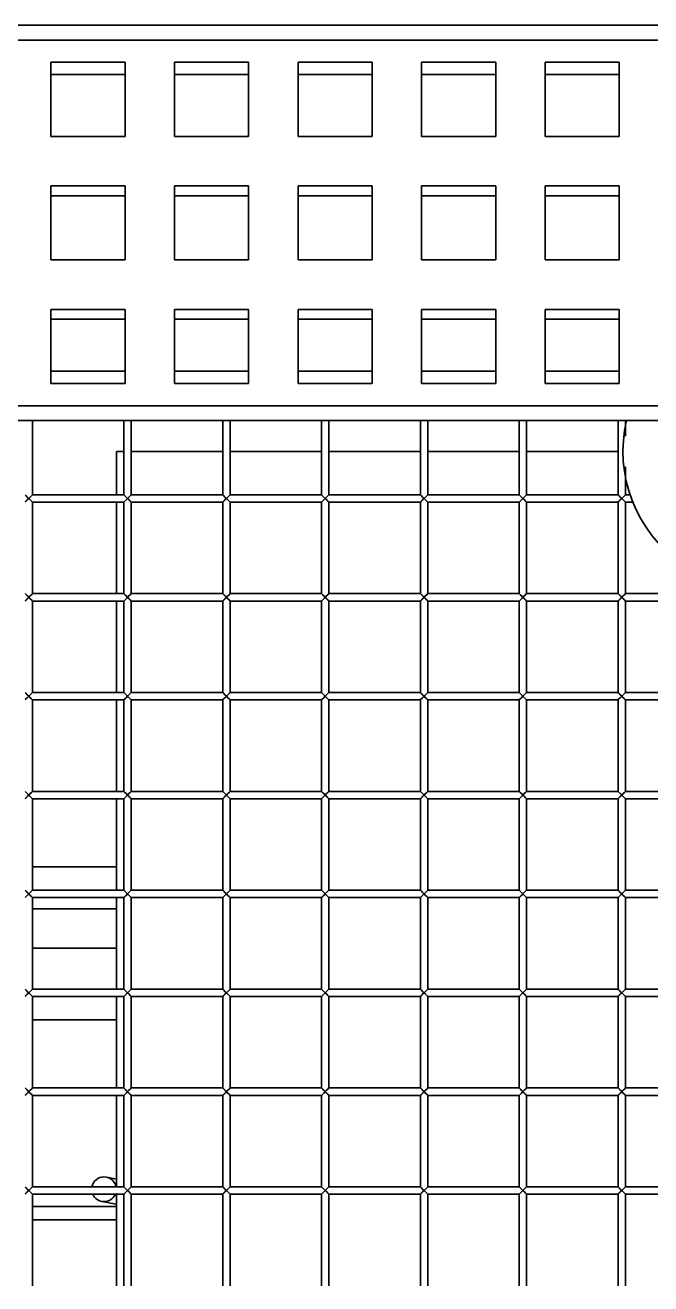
# Model space of a CAD drawing. Header units: millimetres. Extents: x 32496 to 166256, y 3504 to 23939.
# Drawn here: x 70956 to 71209, y 14213 to 14723 of the extents above; entities that cross this region are included whole.
import ezdxf

# ---------------------------------------------------------------- set-up
doc = ezdxf.new("R2010")
doc.units = ezdxf.units.MM
doc.layers.get('0').update_dxf_attribs({"lineweight": 35})

# ---------------------------------------------------------------- blocks, each defined once
blk = doc.blocks.new('8-1250')
at = {"linetype": 'Continuous'}
for p, q in [((-2211.13, -32248.79), (-1585.13, -32248.79)), ((-1585.13, -32254.79), (-2211.13, -32254.79)), ((-2079.63, -32263.79), (-2079.63, -32293.79)), ((-2049.63, -32263.79), (-2079.63, -32263.79)), ((-2049.63, -32293.79), (-2049.63, -32263.79)), ((-2029.63, -32263.79), (-2029.63, -32293.79)), ((-1999.63, -32263.79), (-2029.63, -32263.79)), ((-1999.63, -32293.79), (-1999.63, -32263.79)), ((-1979.63, -32263.79), (-1979.63, -32293.79)), ((-1949.63, -32263.79), (-1979.63, -32263.79)), ((-1949.63, -32293.79), (-1949.63, -32263.79)), ((-1929.63, -32263.79), (-1929.63, -32293.79)), ((-1899.63, -32263.79), (-1929.63, -32263.79)), ((-1899.63, -32293.79), (-1899.63, -32263.79)), ((-1879.63, -32263.79), (-1879.63, -32293.79)), ((-1849.63, -32263.79), (-1879.63, -32263.79)), ((-1849.63, -32293.79), (-1849.63, -32263.79)), ((-2079.63, -32268.79), (-2049.63, -32268.79)), ((-2029.63, -32268.79), (-1999.63, -32268.79)), ((-1979.63, -32268.79), (-1949.63, -32268.79)), ((-1929.63, -32268.79), (-1899.63, -32268.79)), ((-1879.63, -32268.79), (-1849.63, -32268.79)), ((-2079.63, -32293.79), (-2049.63, -32293.79)), ((-2029.63, -32293.79), (-1999.63, -32293.79)), ((-1979.63, -32293.79), (-1949.63, -32293.79)), ((-1929.63, -32293.79), (-1899.63, -32293.79)), ((-1879.63, -32293.79), (-1849.63, -32293.79)), ((-2079.63, -32313.79), (-2079.63, -32343.79)), ((-2049.63, -32313.79), (-2079.63, -32313.79)), ((-2049.63, -32343.79), (-2049.63, -32313.79)), ((-2029.63, -32313.79), (-2029.63, -32343.79)), ((-1999.63, -32313.79), (-2029.63, -32313.79)), ((-1999.63, -32343.79), (-1999.63, -32313.79)), ((-1979.63, -32313.79), (-1979.63, -32343.79)), ((-1949.63, -32313.79), (-1979.63, -32313.79)), ((-1949.63, -32343.79), (-1949.63, -32313.79)), ((-1929.63, -32313.79), (-1929.63, -32343.79)), ((-1899.63, -32313.79), (-1929.63, -32313.79)), ((-1899.63, -32343.79), (-1899.63, -32313.79)), ((-1879.63, -32313.79), (-1879.63, -32343.79)), ((-1849.63, -32313.79), (-1879.63, -32313.79)), ((-1849.63, -32343.79), (-1849.63, -32313.79)), ((-2079.63, -32317.79), (-2049.63, -32317.79)), ((-2029.63, -32317.79), (-1999.63, -32317.79)), ((-1979.63, -32317.79), (-1949.63, -32317.79)), ((-1929.63, -32317.79), (-1899.63, -32317.79)), ((-1879.63, -32317.79), (-1849.63, -32317.79)), ((-2079.63, -32343.79), (-2049.63, -32343.79)), ((-2029.63, -32343.79), (-1999.63, -32343.79)), ((-1979.63, -32343.79), (-1949.63, -32343.79)), ((-1929.63, -32343.79), (-1899.63, -32343.79)), ((-1879.63, -32343.79), (-1849.63, -32343.79)), ((-2079.63, -32363.79), (-2079.63, -32393.79)), ((-2049.63, -32363.79), (-2079.63, -32363.79)), ((-2079.63, -32367.79), (-2049.63, -32367.79)), ((-2049.63, -32393.79), (-2049.63, -32363.79)), ((-2029.63, -32363.79), (-2029.63, -32393.79)), ((-1999.63, -32363.79), (-2029.63, -32363.79)), ((-2029.63, -32367.79), (-1999.63, -32367.79)), ((-1999.63, -32393.79), (-1999.63, -32363.79)), ((-1979.63, -32363.79), (-1979.63, -32393.79)), ((-1949.63, -32363.79), (-1979.63, -32363.79)), ((-1979.63, -32367.79), (-1949.63, -32367.79)), ((-1949.63, -32393.79), (-1949.63, -32363.79)), ((-1929.63, -32363.79), (-1929.63, -32393.79)), ((-1899.63, -32363.79), (-1929.63, -32363.79)), ((-1929.63, -32367.79), (-1899.63, -32367.79)), ((-1899.63, -32393.79), (-1899.63, -32363.79)), ((-1879.63, -32363.79), (-1879.63, -32393.79)), ((-1849.63, -32363.79), (-1879.63, -32363.79)), ((-1879.63, -32367.79), (-1849.63, -32367.79)), ((-1849.63, -32393.79), (-1849.63, -32363.79)), ((-2049.63, -32388.79), (-2079.63, -32388.79)), ((-1999.63, -32388.79), (-2029.63, -32388.79)), ((-1949.63, -32388.79), (-1979.63, -32388.79)), ((-1899.63, -32388.79), (-1929.63, -32388.79)), ((-1849.63, -32388.79), (-1879.63, -32388.79)), ((-2079.63, -32393.79), (-2049.63, -32393.79)), ((-2029.63, -32393.79), (-1999.63, -32393.79)), ((-1979.63, -32393.79), (-1949.63, -32393.79)), ((-1929.63, -32393.79), (-1899.63, -32393.79)), ((-1879.63, -32393.79), (-1849.63, -32393.79)), ((-2211.13, -32402.79), (-1585.13, -32402.79)), ((-1585.13, -32408.79), (-2211.13, -32408.79)), ((-2087.13, -32408.79), (-2087.13, -32438.79)), ((-2050.13, -32408.79), (-2050.13, -32438.79)), ((-2047.13, -32408.79), (-2047.13, -32438.79)), ((-2010.13, -32408.79), (-2010.13, -32438.79)), ((-2007.13, -32408.79), (-2007.13, -32438.79)), ((-1970.13, -32408.79), (-1970.13, -32438.79)), ((-1967.13, -32408.79), (-1967.13, -32438.79)), ((-1930.13, -32408.79), (-1930.13, -32438.79)), ((-1927.13, -32408.79), (-1927.13, -32438.79)), ((-1890.13, -32408.79), (-1890.13, -32438.79)), ((-1887.13, -32408.79), (-1887.13, -32438.79)), ((-1850.13, -32408.79), (-1850.13, -32438.79)), ((-1847.13, -32408.79), (-1847.13, -32415.03)), ((-2053.13, -32421.29), (-2053.13, -32438.79)), ((-2050.13, -32421.29), (-2053.13, -32421.29)), ((-2010.13, -32421.29), (-2047.13, -32421.29)), ((-1970.13, -32421.29), (-2007.13, -32421.29)), ((-1930.13, -32421.29), (-1967.13, -32421.29)), ((-1890.13, -32421.29), (-1927.13, -32421.29)), ((-1850.13, -32421.29), (-1887.13, -32421.29)), ((-1847.13, -32427.52), (-1847.13, -32438.79)), ((-2090.13, -32441.79), (-2087.13, -32438.79)), ((-2087.13, -32441.79), (-2090.13, -32438.79)), ((-2087.13, -32438.79), (-2087.56, -32439.22)), ((-2087.13, -32438.79), (-2050.13, -32438.79)), ((-2050.13, -32441.79), (-2047.13, -32438.79)), ((-2047.13, -32441.79), (-2050.13, -32438.79)), ((-2047.13, -32438.79), (-2047.56, -32439.22)), ((-2047.13, -32438.79), (-2010.13, -32438.79)), ((-2010.13, -32441.79), (-2007.13, -32438.79)), ((-2007.13, -32441.79), (-2010.13, -32438.79)), ((-2007.13, -32438.79), (-2007.56, -32439.22)), ((-2007.13, -32438.79), (-1970.13, -32438.79)), ((-1970.13, -32441.79), (-1967.13, -32438.79)), ((-1967.13, -32441.79), (-1970.13, -32438.79)), ((-1967.13, -32438.79), (-1967.56, -32439.22)), ((-1967.13, -32438.79), (-1930.13, -32438.79)), ((-1930.13, -32441.79), (-1927.13, -32438.79)), ((-1927.13, -32441.79), (-1930.13, -32438.79)), ((-1927.13, -32438.79), (-1927.56, -32439.22)), ((-1927.13, -32438.79), (-1890.13, -32438.79)), ((-1890.13, -32441.79), (-1887.13, -32438.79)), ((-1887.13, -32441.79), (-1890.13, -32438.79)), ((-1887.13, -32438.79), (-1887.56, -32439.22)), ((-1887.13, -32438.79), (-1850.13, -32438.79)), ((-1850.13, -32441.79), (-1847.13, -32438.79)), ((-1847.13, -32441.79), (-1850.13, -32438.79)), ((-1847.13, -32438.79), (-1847.56, -32439.22)), ((-1847.13, -32438.79), (-1845.22, -32438.79)), ((-2090.01, -32441.67), (-2089.22, -32440.88)), ((-2089.22, -32440.88), (-2088.63, -32440.29)), ((-2087.13, -32441.79), (-2087.13, -32478.79)), ((-2087.13, -32441.79), (-2050.13, -32441.79)), ((-2053.13, -32441.79), (-2053.13, -32478.79)), ((-2050.13, -32441.79), (-2050.13, -32478.79)), ((-2050.01, -32441.67), (-2049.22, -32440.88)), ((-2049.22, -32440.88), (-2048.63, -32440.29)), ((-2047.13, -32441.79), (-2047.13, -32478.79)), ((-2047.13, -32441.79), (-2010.13, -32441.79)), ((-2010.13, -32441.79), (-2010.13, -32478.79)), ((-2010.01, -32441.67), (-2009.22, -32440.88)), ((-2009.22, -32440.88), (-2008.63, -32440.29)), ((-2007.13, -32441.79), (-2007.13, -32478.79)), ((-2007.13, -32441.79), (-1970.13, -32441.79)), ((-1970.13, -32441.79), (-1970.13, -32478.79)), ((-1970.01, -32441.67), (-1969.22, -32440.88)), ((-1969.22, -32440.88), (-1968.63, -32440.29)), ((-1967.13, -32441.79), (-1967.13, -32478.79)), ((-1967.13, -32441.79), (-1930.13, -32441.79)), ((-1930.13, -32441.79), (-1930.13, -32478.79)), ((-1930.01, -32441.67), (-1929.22, -32440.88)), ((-1929.22, -32440.88), (-1928.63, -32440.29)), ((-1927.13, -32441.79), (-1927.13, -32478.79)), ((-1927.13, -32441.79), (-1890.13, -32441.79)), ((-1890.13, -32441.79), (-1890.13, -32478.79)), ((-1890.01, -32441.67), (-1889.22, -32440.88)), ((-1889.22, -32440.88), (-1888.63, -32440.29)), ((-1887.13, -32441.79), (-1887.13, -32478.79)), ((-1887.13, -32441.79), (-1850.13, -32441.79)), ((-1850.13, -32441.79), (-1850.13, -32478.79)), ((-1850.01, -32441.67), (-1849.22, -32440.88)), ((-1849.22, -32440.88), (-1848.63, -32440.29)), ((-1847.13, -32441.79), (-1847.13, -32478.79)), ((-1847.13, -32441.79), (-1843.67, -32441.79)), ((-2090.13, -32481.79), (-2087.13, -32478.79)), ((-2087.13, -32481.79), (-2090.13, -32478.79)), ((-2087.13, -32478.79), (-2087.56, -32479.22)), ((-2087.13, -32478.79), (-2050.13, -32478.79)), ((-2050.13, -32481.79), (-2047.13, -32478.79)), ((-2047.13, -32481.79), (-2050.13, -32478.79)), ((-2047.13, -32478.79), (-2047.56, -32479.22)), ((-2047.13, -32478.79), (-2010.13, -32478.79)), ((-2010.13, -32481.79), (-2007.13, -32478.79)), ((-2007.13, -32481.79), (-2010.13, -32478.79)), ((-2007.13, -32478.79), (-2007.56, -32479.22)), ((-2007.13, -32478.79), (-1970.13, -32478.79)), ((-1970.13, -32481.79), (-1967.13, -32478.79)), ((-1967.13, -32481.79), (-1970.13, -32478.79)), ((-1967.13, -32478.79), (-1967.56, -32479.22)), ((-1967.13, -32478.79), (-1930.13, -32478.79)), ((-1930.13, -32481.79), (-1927.13, -32478.79)), ((-1927.13, -32481.79), (-1930.13, -32478.79)), ((-1927.13, -32478.79), (-1927.56, -32479.22)), ((-1927.13, -32478.79), (-1890.13, -32478.79)), ((-1890.13, -32481.79), (-1887.13, -32478.79)), ((-1887.13, -32481.79), (-1890.13, -32478.79)), ((-1887.13, -32478.79), (-1887.56, -32479.22)), ((-1887.13, -32478.79), (-1850.13, -32478.79)), ((-1850.13, -32481.79), (-1847.13, -32478.79)), ((-1847.13, -32481.79), (-1850.13, -32478.79)), ((-1847.13, -32478.79), (-1847.56, -32479.22)), ((-1847.13, -32478.79), (-1810.13, -32478.79)), ((-2090.01, -32481.67), (-2089.22, -32480.88)), ((-2089.22, -32480.88), (-2088.63, -32480.29)), ((-2087.13, -32481.79), (-2087.13, -32518.79)), ((-2087.13, -32481.79), (-2050.13, -32481.79)), ((-2053.13, -32481.79), (-2053.13, -32518.79)), ((-2050.13, -32481.79), (-2050.13, -32518.79)), ((-2050.01, -32481.67), (-2049.22, -32480.88)), ((-2049.22, -32480.88), (-2048.63, -32480.29)), ((-2047.13, -32481.79), (-2047.13, -32518.79)), ((-2047.13, -32481.79), (-2010.13, -32481.79)), ((-2010.13, -32481.79), (-2010.13, -32518.79)), ((-2010.01, -32481.67), (-2009.22, -32480.88)), ((-2009.22, -32480.88), (-2008.63, -32480.29)), ((-2007.13, -32481.79), (-2007.13, -32518.79)), ((-2007.13, -32481.79), (-1970.13, -32481.79)), ((-1970.13, -32481.79), (-1970.13, -32518.79)), ((-1970.01, -32481.67), (-1969.22, -32480.88)), ((-1969.22, -32480.88), (-1968.63, -32480.29)), ((-1967.13, -32481.79), (-1967.13, -32518.79)), ((-1967.13, -32481.79), (-1930.13, -32481.79)), ((-1930.13, -32481.79), (-1930.13, -32518.79)), ((-1930.01, -32481.67), (-1929.22, -32480.88)), ((-1929.22, -32480.88), (-1928.63, -32480.29)), ((-1927.13, -32481.79), (-1927.13, -32518.79)), ((-1927.13, -32481.79), (-1890.13, -32481.79)), ((-1890.13, -32481.79), (-1890.13, -32518.79)), ((-1890.01, -32481.67), (-1889.22, -32480.88)), ((-1889.22, -32480.88), (-1888.63, -32480.29)), ((-1887.13, -32481.79), (-1887.13, -32518.79)), ((-1887.13, -32481.79), (-1850.13, -32481.79)), ((-1850.13, -32481.79), (-1850.13, -32518.79)), ((-1850.01, -32481.67), (-1849.22, -32480.88)), ((-1849.22, -32480.88), (-1848.63, -32480.29)), ((-1847.13, -32481.79), (-1847.13, -32518.79)), ((-1847.13, -32481.79), (-1810.13, -32481.79)), ((-2090.13, -32521.79), (-2087.13, -32518.79)), ((-2087.13, -32521.79), (-2090.13, -32518.79)), ((-2089.22, -32520.88), (-2088.63, -32520.29)), ((-2087.13, -32518.79), (-2087.56, -32519.22)), ((-2087.13, -32518.79), (-2050.13, -32518.79)), ((-2050.13, -32521.79), (-2047.13, -32518.79)), ((-2047.13, -32521.79), (-2050.13, -32518.79)), ((-2049.22, -32520.88), (-2048.63, -32520.29)), ((-2047.13, -32518.79), (-2047.56, -32519.22)), ((-2047.13, -32518.79), (-2010.13, -32518.79)), ((-2010.13, -32521.79), (-2007.13, -32518.79)), ((-2007.13, -32521.79), (-2010.13, -32518.79)), ((-2009.22, -32520.88), (-2008.63, -32520.29)), ((-2007.13, -32518.79), (-2007.56, -32519.22)), ((-2007.13, -32518.79), (-1970.13, -32518.79)), ((-1970.13, -32521.79), (-1967.13, -32518.79)), ((-1967.13, -32521.79), (-1970.13, -32518.79)), ((-1969.22, -32520.88), (-1968.63, -32520.29)), ((-1967.13, -32518.79), (-1967.56, -32519.22)), ((-1967.13, -32518.79), (-1930.13, -32518.79)), ((-1930.13, -32521.79), (-1927.13, -32518.79)), ((-1927.13, -32521.79), (-1930.13, -32518.79)), ((-1929.22, -32520.88), (-1928.63, -32520.29)), ((-1927.13, -32518.79), (-1927.56, -32519.22)), ((-1927.13, -32518.79), (-1890.13, -32518.79)), ((-1890.13, -32521.79), (-1887.13, -32518.79)), ((-1887.13, -32521.79), (-1890.13, -32518.79)), ((-1889.22, -32520.88), (-1888.63, -32520.29)), ((-1887.13, -32518.79), (-1887.56, -32519.22)), ((-1887.13, -32518.79), (-1850.13, -32518.79)), ((-1850.13, -32521.79), (-1847.13, -32518.79)), ((-1847.13, -32521.79), (-1850.13, -32518.79)), ((-1849.22, -32520.88), (-1848.63, -32520.29)), ((-1847.13, -32518.79), (-1847.56, -32519.22)), ((-1847.13, -32518.79), (-1810.13, -32518.79)), ((-2090.01, -32521.67), (-2089.22, -32520.88)), ((-2087.13, -32521.79), (-2087.13, -32558.79)), ((-2087.13, -32521.79), (-2050.13, -32521.79)), ((-2053.13, -32521.79), (-2053.13, -32558.79)), ((-2050.13, -32521.79), (-2050.13, -32558.79)), ((-2050.01, -32521.67), (-2049.22, -32520.88)), ((-2047.13, -32521.79), (-2047.13, -32558.79)), ((-2047.13, -32521.79), (-2010.13, -32521.79)), ((-2010.13, -32521.79), (-2010.13, -32558.79)), ((-2010.01, -32521.67), (-2009.22, -32520.88)), ((-2007.13, -32521.79), (-2007.13, -32558.79)), ((-2007.13, -32521.79), (-1970.13, -32521.79)), ((-1970.13, -32521.79), (-1970.13, -32558.79)), ((-1970.01, -32521.67), (-1969.22, -32520.88)), ((-1967.13, -32521.79), (-1967.13, -32558.79)), ((-1967.13, -32521.79), (-1930.13, -32521.79)), ((-1930.13, -32521.79), (-1930.13, -32558.79)), ((-1930.01, -32521.67), (-1929.22, -32520.88)), ((-1927.13, -32521.79), (-1927.13, -32558.79)), ((-1927.13, -32521.79), (-1890.13, -32521.79)), ((-1890.13, -32521.79), (-1890.13, -32558.79)), ((-1890.01, -32521.67), (-1889.22, -32520.88)), ((-1887.13, -32521.79), (-1887.13, -32558.79)), ((-1887.13, -32521.79), (-1850.13, -32521.79)), ((-1850.13, -32521.79), (-1850.13, -32558.79)), ((-1850.01, -32521.67), (-1849.22, -32520.88)), ((-1847.13, -32521.79), (-1847.13, -32558.79)), ((-1847.13, -32521.79), (-1810.13, -32521.79)), ((-2090.13, -32561.79), (-2087.13, -32558.79)), ((-2087.13, -32561.79), (-2090.13, -32558.79)), ((-2090.01, -32561.67), (-2089.22, -32560.88)), ((-2089.22, -32560.88), (-2088.63, -32560.29)), ((-2087.13, -32558.79), (-2087.56, -32559.22)), ((-2087.13, -32558.79), (-2050.13, -32558.79)), ((-2050.13, -32561.79), (-2047.13, -32558.79)), ((-2047.13, -32561.79), (-2050.13, -32558.79)), ((-2050.01, -32561.67), (-2049.22, -32560.88)), ((-2049.22, -32560.88), (-2048.63, -32560.29)), ((-2047.13, -32558.79), (-2047.56, -32559.22)), ((-2047.13, -32558.79), (-2010.13, -32558.79)), ((-2010.13, -32561.79), (-2007.13, -32558.79)), ((-2007.13, -32561.79), (-2010.13, -32558.79)), ((-2010.01, -32561.67), (-2009.22, -32560.88)), ((-2009.22, -32560.88), (-2008.63, -32560.29)), ((-2007.13, -32558.79), (-2007.56, -32559.22)), ((-2007.13, -32558.79), (-1970.13, -32558.79)), ((-1970.13, -32561.79), (-1967.13, -32558.79)), ((-1967.13, -32561.79), (-1970.13, -32558.79)), ((-1970.01, -32561.67), (-1969.22, -32560.88)), ((-1969.22, -32560.88), (-1968.63, -32560.29)), ((-1967.13, -32558.79), (-1967.56, -32559.22)), ((-1967.13, -32558.79), (-1930.13, -32558.79)), ((-1930.13, -32561.79), (-1927.13, -32558.79)), ((-1927.13, -32561.79), (-1930.13, -32558.79)), ((-1930.01, -32561.67), (-1929.22, -32560.88)), ((-1929.22, -32560.88), (-1928.63, -32560.29)), ((-1927.13, -32558.79), (-1927.56, -32559.22)), ((-1927.13, -32558.79), (-1890.13, -32558.79)), ((-1890.13, -32561.79), (-1887.13, -32558.79)), ((-1887.13, -32561.79), (-1890.13, -32558.79)), ((-1890.01, -32561.67), (-1889.22, -32560.88)), ((-1889.22, -32560.88), (-1888.63, -32560.29)), ((-1887.13, -32558.79), (-1887.56, -32559.22)), ((-1887.13, -32558.79), (-1850.13, -32558.79)), ((-1850.13, -32561.79), (-1847.13, -32558.79)), ((-1847.13, -32561.79), (-1850.13, -32558.79)), ((-1850.01, -32561.67), (-1849.22, -32560.88)), ((-1849.22, -32560.88), (-1848.63, -32560.29)), ((-1847.13, -32558.79), (-1847.56, -32559.22)), ((-1847.13, -32558.79), (-1810.13, -32558.79)), ((-2087.13, -32561.79), (-2087.13, -32598.79)), ((-2087.13, -32561.79), (-2050.13, -32561.79)), ((-2053.13, -32561.79), (-2053.13, -32598.79)), ((-2050.13, -32561.79), (-2050.13, -32598.79)), ((-2047.13, -32561.79), (-2047.13, -32598.79)), ((-2047.13, -32561.79), (-2010.13, -32561.79)), ((-2010.13, -32561.79), (-2010.13, -32598.79)), ((-2007.13, -32561.79), (-2007.13, -32598.79)), ((-2007.13, -32561.79), (-1970.13, -32561.79)), ((-1970.13, -32561.79), (-1970.13, -32598.79)), ((-1967.13, -32561.79), (-1967.13, -32598.79)), ((-1967.13, -32561.79), (-1930.13, -32561.79)), ((-1930.13, -32561.79), (-1930.13, -32598.79)), ((-1927.13, -32561.79), (-1927.13, -32598.79)), ((-1927.13, -32561.79), (-1890.13, -32561.79)), ((-1890.13, -32561.79), (-1890.13, -32598.79)), ((-1887.13, -32561.79), (-1887.13, -32598.79)), ((-1887.13, -32561.79), (-1850.13, -32561.79)), ((-1850.13, -32561.79), (-1850.13, -32598.79)), ((-1847.13, -32561.79), (-1847.13, -32598.79)), ((-1847.13, -32561.79), (-1810.13, -32561.79)), ((-2053.13, -32589.29), (-2087.13, -32589.29)), ((-2090.13, -32601.79), (-2087.13, -32598.79)), ((-2087.13, -32601.79), (-2090.13, -32598.79)), ((-2090.01, -32601.67), (-2089.22, -32600.88)), ((-2089.22, -32600.88), (-2088.63, -32600.29)), ((-2087.13, -32598.79), (-2087.56, -32599.22)), ((-2087.13, -32598.79), (-2050.13, -32598.79)), ((-2087.13, -32601.79), (-2087.13, -32638.79)), ((-2087.13, -32601.79), (-2050.13, -32601.79)), ((-2053.13, -32601.79), (-2053.13, -32638.79)), ((-2050.13, -32601.79), (-2047.13, -32598.79)), ((-2047.13, -32601.79), (-2050.13, -32598.79)), ((-2050.13, -32601.79), (-2050.13, -32638.79)), ((-2050.01, -32601.67), (-2049.22, -32600.88)), ((-2049.22, -32600.88), (-2048.63, -32600.29)), ((-2047.13, -32598.79), (-2047.56, -32599.22)), ((-2047.13, -32598.79), (-2010.13, -32598.79)), ((-2047.13, -32601.79), (-2047.13, -32638.79)), ((-2047.13, -32601.79), (-2010.13, -32601.79)), ((-2010.13, -32601.79), (-2007.13, -32598.79)), ((-2007.13, -32601.79), (-2010.13, -32598.79)), ((-2010.13, -32601.79), (-2010.13, -32638.79)), ((-2010.01, -32601.67), (-2009.22, -32600.88)), ((-2009.22, -32600.88), (-2008.63, -32600.29)), ((-2007.13, -32598.79), (-2007.56, -32599.22)), ((-2007.13, -32598.79), (-1970.13, -32598.79)), ((-2007.13, -32601.79), (-2007.13, -32638.79)), ((-2007.13, -32601.79), (-1970.13, -32601.79)), ((-1970.13, -32601.79), (-1967.13, -32598.79)), ((-1967.13, -32601.79), (-1970.13, -32598.79)), ((-1970.13, -32601.79), (-1970.13, -32638.79)), ((-1970.01, -32601.67), (-1969.22, -32600.88)), ((-1969.22, -32600.88), (-1968.63, -32600.29)), ((-1967.13, -32598.79), (-1967.56, -32599.22)), ((-1967.13, -32598.79), (-1930.13, -32598.79)), ((-1967.13, -32601.79), (-1967.13, -32638.79)), ((-1967.13, -32601.79), (-1930.13, -32601.79)), ((-1930.13, -32601.79), (-1927.13, -32598.79)), ((-1927.13, -32601.79), (-1930.13, -32598.79)), ((-1930.13, -32601.79), (-1930.13, -32638.79)), ((-1930.01, -32601.67), (-1929.22, -32600.88)), ((-1929.22, -32600.88), (-1928.63, -32600.29)), ((-1927.13, -32598.79), (-1927.56, -32599.22)), ((-1927.13, -32598.79), (-1890.13, -32598.79)), ((-1927.13, -32601.79), (-1927.13, -32638.79)), ((-1927.13, -32601.79), (-1890.13, -32601.79)), ((-1890.13, -32601.79), (-1887.13, -32598.79)), ((-1887.13, -32601.79), (-1890.13, -32598.79)), ((-1890.13, -32601.79), (-1890.13, -32638.79)), ((-1890.01, -32601.67), (-1889.22, -32600.88)), ((-1889.22, -32600.88), (-1888.63, -32600.29)), ((-1887.13, -32598.79), (-1887.56, -32599.22)), ((-1887.13, -32598.79), (-1850.13, -32598.79)), ((-1887.13, -32601.79), (-1887.13, -32638.79)), ((-1887.13, -32601.79), (-1850.13, -32601.79)), ((-1850.13, -32601.79), (-1847.13, -32598.79)), ((-1847.13, -32601.79), (-1850.13, -32598.79)), ((-1850.13, -32601.79), (-1850.13, -32638.79)), ((-1850.01, -32601.67), (-1849.22, -32600.88)), ((-1849.22, -32600.88), (-1848.63, -32600.29)), ((-1847.13, -32598.79), (-1847.56, -32599.22)), ((-1847.13, -32598.79), (-1810.13, -32598.79)), ((-1847.13, -32601.79), (-1847.13, -32638.79)), ((-1847.13, -32601.79), (-1810.13, -32601.79)), ((-2053.13, -32606.29), (-2087.13, -32606.29)), ((-2053.13, -32622.29), (-2087.13, -32622.29)), ((-2090.13, -32641.79), (-2087.13, -32638.79)), ((-2087.13, -32641.79), (-2090.13, -32638.79)), ((-2090.01, -32641.67), (-2089.22, -32640.88)), ((-2089.22, -32640.88), (-2088.63, -32640.29)), ((-2087.13, -32638.79), (-2087.56, -32639.22)), ((-2087.13, -32638.79), (-2050.13, -32638.79)), ((-2087.13, -32641.79), (-2087.13, -32678.79)), ((-2087.13, -32641.79), (-2050.13, -32641.79)), ((-2053.13, -32641.79), (-2053.13, -32678.79)), ((-2050.13, -32641.79), (-2047.13, -32638.79)), ((-2047.13, -32641.79), (-2050.13, -32638.79)), ((-2050.13, -32641.79), (-2050.13, -32678.79)), ((-2050.01, -32641.67), (-2049.22, -32640.88)), ((-2049.22, -32640.88), (-2048.63, -32640.29)), ((-2047.13, -32638.79), (-2047.56, -32639.22)), ((-2047.13, -32638.79), (-2010.13, -32638.79)), ((-2047.13, -32641.79), (-2047.13, -32678.79)), ((-2047.13, -32641.79), (-2010.13, -32641.79)), ((-2010.13, -32641.79), (-2007.13, -32638.79)), ((-2007.13, -32641.79), (-2010.13, -32638.79)), ((-2010.13, -32641.79), (-2010.13, -32678.79)), ((-2010.01, -32641.67), (-2009.22, -32640.88)), ((-2009.22, -32640.88), (-2008.63, -32640.29)), ((-2007.13, -32638.79), (-2007.56, -32639.22)), ((-2007.13, -32638.79), (-1970.13, -32638.79)), ((-2007.13, -32641.79), (-2007.13, -32678.79)), ((-2007.13, -32641.79), (-1970.13, -32641.79)), ((-1970.13, -32641.79), (-1967.13, -32638.79)), ((-1967.13, -32641.79), (-1970.13, -32638.79)), ((-1970.13, -32641.79), (-1970.13, -32678.79)), ((-1970.01, -32641.67), (-1969.22, -32640.88)), ((-1969.22, -32640.88), (-1968.63, -32640.29)), ((-1967.13, -32638.79), (-1967.56, -32639.22)), ((-1967.13, -32638.79), (-1930.13, -32638.79)), ((-1967.13, -32641.79), (-1967.13, -32678.79)), ((-1967.13, -32641.79), (-1930.13, -32641.79)), ((-1930.13, -32641.79), (-1927.13, -32638.79)), ((-1927.13, -32641.79), (-1930.13, -32638.79)), ((-1930.13, -32641.79), (-1930.13, -32678.79)), ((-1930.01, -32641.67), (-1929.22, -32640.88)), ((-1929.22, -32640.88), (-1928.63, -32640.29)), ((-1927.13, -32638.79), (-1927.56, -32639.22)), ((-1927.13, -32638.79), (-1890.13, -32638.79)), ((-1927.13, -32641.79), (-1927.13, -32678.79)), ((-1927.13, -32641.79), (-1890.13, -32641.79)), ((-1890.13, -32641.79), (-1887.13, -32638.79)), ((-1887.13, -32641.79), (-1890.13, -32638.79)), ((-1890.13, -32641.79), (-1890.13, -32678.79)), ((-1890.01, -32641.67), (-1889.22, -32640.88)), ((-1889.22, -32640.88), (-1888.63, -32640.29)), ((-1887.13, -32638.79), (-1887.56, -32639.22)), ((-1887.13, -32638.79), (-1850.13, -32638.79)), ((-1887.13, -32641.79), (-1887.13, -32678.79)), ((-1887.13, -32641.79), (-1850.13, -32641.79)), ((-1850.13, -32641.79), (-1847.13, -32638.79)), ((-1847.13, -32641.79), (-1850.13, -32638.79)), ((-1850.13, -32641.79), (-1850.13, -32678.79)), ((-1850.01, -32641.67), (-1849.22, -32640.88)), ((-1849.22, -32640.88), (-1848.63, -32640.29)), ((-1847.13, -32638.79), (-1847.56, -32639.22)), ((-1847.13, -32638.79), (-1810.13, -32638.79)), ((-1847.13, -32641.79), (-1847.13, -32678.79)), ((-1847.13, -32641.79), (-1810.13, -32641.79)), ((-2053.13, -32651.29), (-2087.13, -32651.29)), ((-2090.13, -32681.79), (-2087.13, -32678.79)), ((-2087.13, -32681.79), (-2090.13, -32678.79)), ((-2090.01, -32681.67), (-2089.22, -32680.88)), ((-2089.22, -32680.88), (-2088.63, -32680.29)), ((-2087.13, -32678.79), (-2087.56, -32679.22)), ((-2087.13, -32678.79), (-2050.13, -32678.79)), ((-2087.13, -32681.79), (-2087.13, -32718.79)), ((-2087.13, -32681.79), (-2050.13, -32681.79)), ((-2053.13, -32681.79), (-2053.13, -32718.79)), ((-2050.13, -32681.79), (-2047.13, -32678.79)), ((-2047.13, -32681.79), (-2050.13, -32678.79)), ((-2050.13, -32681.79), (-2050.13, -32718.79)), ((-2050.01, -32681.67), (-2049.22, -32680.88)), ((-2049.22, -32680.88), (-2048.63, -32680.29)), ((-2047.13, -32678.79), (-2047.56, -32679.22)), ((-2047.13, -32678.79), (-2010.13, -32678.79)), ((-2047.13, -32681.79), (-2047.13, -32718.79)), ((-2047.13, -32681.79), (-2010.13, -32681.79)), ((-2010.13, -32681.79), (-2007.13, -32678.79)), ((-2007.13, -32681.79), (-2010.13, -32678.79)), ((-2010.13, -32681.79), (-2010.13, -32718.79)), ((-2010.01, -32681.67), (-2009.22, -32680.88)), ((-2009.22, -32680.88), (-2008.63, -32680.29)), ((-2007.13, -32678.79), (-2007.56, -32679.22)), ((-2007.13, -32678.79), (-1970.13, -32678.79)), ((-2007.13, -32681.79), (-2007.13, -32718.79)), ((-2007.13, -32681.79), (-1970.13, -32681.79)), ((-1970.13, -32681.79), (-1967.13, -32678.79)), ((-1967.13, -32681.79), (-1970.13, -32678.79)), ((-1970.13, -32681.79), (-1970.13, -32718.79)), ((-1970.01, -32681.67), (-1969.22, -32680.88)), ((-1969.22, -32680.88), (-1968.63, -32680.29)), ((-1967.13, -32678.79), (-1967.56, -32679.22)), ((-1967.13, -32678.79), (-1930.13, -32678.79)), ((-1967.13, -32681.79), (-1967.13, -32718.79)), ((-1967.13, -32681.79), (-1930.13, -32681.79)), ((-1930.13, -32681.79), (-1927.13, -32678.79)), ((-1927.13, -32681.79), (-1930.13, -32678.79)), ((-1930.13, -32681.79), (-1930.13, -32718.79)), ((-1930.01, -32681.67), (-1929.22, -32680.88)), ((-1929.22, -32680.88), (-1928.63, -32680.29)), ((-1927.13, -32678.79), (-1927.56, -32679.22)), ((-1927.13, -32678.79), (-1890.13, -32678.79)), ((-1927.13, -32681.79), (-1927.13, -32718.79)), ((-1927.13, -32681.79), (-1890.13, -32681.79)), ((-1890.13, -32681.79), (-1887.13, -32678.79)), ((-1887.13, -32681.79), (-1890.13, -32678.79)), ((-1890.13, -32681.79), (-1890.13, -32718.79)), ((-1890.01, -32681.67), (-1889.22, -32680.88)), ((-1889.22, -32680.88), (-1888.63, -32680.29)), ((-1887.13, -32678.79), (-1887.56, -32679.22)), ((-1887.13, -32678.79), (-1850.13, -32678.79)), ((-1887.13, -32681.79), (-1887.13, -32718.79)), ((-1887.13, -32681.79), (-1850.13, -32681.79)), ((-1850.13, -32681.79), (-1847.13, -32678.79)), ((-1847.13, -32681.79), (-1850.13, -32678.79)), ((-1850.13, -32681.79), (-1850.13, -32718.79)), ((-1850.01, -32681.67), (-1849.22, -32680.88)), ((-1849.22, -32680.88), (-1848.63, -32680.29)), ((-1847.13, -32678.79), (-1847.56, -32679.22)), ((-1847.13, -32678.79), (-1810.13, -32678.79)), ((-1847.13, -32681.79), (-1847.13, -32718.79)), ((-1847.13, -32681.79), (-1810.13, -32681.79)), ((-2090.13, -32721.79), (-2087.13, -32718.79)), ((-2087.13, -32721.79), (-2090.13, -32718.79)), ((-2087.13, -32718.79), (-2087.56, -32719.22)), ((-2087.13, -32718.79), (-2050.13, -32718.79)), ((-2057.21, -32714.86), (-2053.13, -32715.66)), ((-2050.13, -32721.79), (-2047.13, -32718.79)), ((-2047.13, -32721.79), (-2050.13, -32718.79)), ((-2047.13, -32718.79), (-2047.56, -32719.22)), ((-2047.13, -32718.79), (-2010.13, -32718.79)), ((-2010.13, -32721.79), (-2007.13, -32718.79)), ((-2007.13, -32721.79), (-2010.13, -32718.79)), ((-2007.13, -32718.79), (-2007.56, -32719.22)), ((-2007.13, -32718.79), (-1970.13, -32718.79)), ((-1970.13, -32721.79), (-1967.13, -32718.79)), ((-1967.13, -32721.79), (-1970.13, -32718.79)), ((-1967.13, -32718.79), (-1967.56, -32719.22)), ((-1967.13, -32718.79), (-1930.13, -32718.79)), ((-1930.13, -32721.79), (-1927.13, -32718.79)), ((-1927.13, -32721.79), (-1930.13, -32718.79)), ((-1927.13, -32718.79), (-1927.56, -32719.22)), ((-1927.13, -32718.79), (-1890.13, -32718.79)), ((-1890.13, -32721.79), (-1887.13, -32718.79)), ((-1887.13, -32721.79), (-1890.13, -32718.79)), ((-1887.13, -32718.79), (-1887.56, -32719.22)), ((-1887.13, -32718.79), (-1850.13, -32718.79)), ((-1850.13, -32721.79), (-1847.13, -32718.79)), ((-1847.13, -32721.79), (-1850.13, -32718.79)), ((-1847.13, -32718.79), (-1847.56, -32719.22)), ((-1847.13, -32718.79), (-1810.13, -32718.79)), ((-2090.01, -32721.67), (-2089.22, -32720.88)), ((-2089.22, -32720.88), (-2088.63, -32720.29)), ((-2087.13, -32721.79), (-2087.13, -32758.79)), ((-2087.13, -32721.79), (-2050.13, -32721.79)), ((-2053.13, -32721.79), (-2053.13, -32758.79)), ((-2050.13, -32721.79), (-2050.13, -32758.79)), ((-2050.01, -32721.67), (-2049.22, -32720.88)), ((-2049.22, -32720.88), (-2048.63, -32720.29)), ((-2047.13, -32721.79), (-2047.13, -32758.79)), ((-2047.13, -32721.79), (-2010.13, -32721.79)), ((-2010.13, -32721.79), (-2010.13, -32758.79)), ((-2010.01, -32721.67), (-2009.22, -32720.88)), ((-2009.22, -32720.88), (-2008.63, -32720.29)), ((-2007.13, -32721.79), (-2007.13, -32758.79)), ((-2007.13, -32721.79), (-1970.13, -32721.79)), ((-1970.13, -32721.79), (-1970.13, -32758.79)), ((-1970.01, -32721.67), (-1969.22, -32720.88)), ((-1969.22, -32720.88), (-1968.63, -32720.29)), ((-1967.13, -32721.79), (-1967.13, -32758.79)), ((-1967.13, -32721.79), (-1930.13, -32721.79)), ((-1930.13, -32721.79), (-1930.13, -32758.79)), ((-1930.01, -32721.67), (-1929.22, -32720.88)), ((-1929.22, -32720.88), (-1928.63, -32720.29)), ((-1927.13, -32721.79), (-1927.13, -32758.79)), ((-1927.13, -32721.79), (-1890.13, -32721.79)), ((-1890.13, -32721.79), (-1890.13, -32758.79)), ((-1890.01, -32721.67), (-1889.22, -32720.88)), ((-1889.22, -32720.88), (-1888.63, -32720.29)), ((-1887.13, -32721.79), (-1887.13, -32758.79)), ((-1887.13, -32721.79), (-1850.13, -32721.79)), ((-1850.13, -32721.79), (-1850.13, -32758.79)), ((-1850.01, -32721.67), (-1849.22, -32720.88)), ((-1849.22, -32720.88), (-1848.63, -32720.29)), ((-1847.13, -32721.79), (-1847.13, -32758.79)), ((-1847.13, -32721.79), (-1810.13, -32721.79)), ((-2087.13, -32726.73), (-2053.13, -32726.73)), ((-2059.12, -32724.68), (-2053.13, -32725.84)), ((-2053.13, -32732.16), (-2087.13, -32732.16))]:
    blk.add_line(p, q, dxfattribs=at)
for points in [[(-2087.56, -32439.22), (-2088.05, -32439.71), (-2088.63, -32440.29)], [(-2047.56, -32439.22), (-2048.05, -32439.71), (-2048.63, -32440.29)], [(-2007.56, -32439.22), (-2008.05, -32439.71), (-2008.63, -32440.29)], [(-1967.56, -32439.22), (-1968.05, -32439.71), (-1968.63, -32440.29)], [(-1927.56, -32439.22), (-1928.05, -32439.71), (-1928.63, -32440.29)], [(-1887.56, -32439.22), (-1888.05, -32439.71), (-1888.63, -32440.29)], [(-1847.56, -32439.22), (-1848.05, -32439.71), (-1848.63, -32440.29)], [(-2088.63, -32440.29), (-2089.21, -32439.7), (-2089.69, -32439.23)], [(-2088.63, -32440.29), (-2088.04, -32440.88), (-2087.57, -32441.35), (-2087.13, -32441.79)], [(-2048.63, -32440.29), (-2049.21, -32439.7), (-2049.69, -32439.23)], [(-2048.63, -32440.29), (-2048.04, -32440.88), (-2047.57, -32441.35), (-2047.13, -32441.79)], [(-2008.63, -32440.29), (-2009.21, -32439.7), (-2009.69, -32439.23)], [(-2008.63, -32440.29), (-2008.04, -32440.88), (-2007.57, -32441.35), (-2007.13, -32441.79)], [(-1968.63, -32440.29), (-1969.21, -32439.7), (-1969.69, -32439.23)], [(-1968.63, -32440.29), (-1968.04, -32440.88), (-1967.57, -32441.35), (-1967.13, -32441.79)], [(-1928.63, -32440.29), (-1929.21, -32439.7), (-1929.69, -32439.23)], [(-1928.63, -32440.29), (-1928.04, -32440.88), (-1927.57, -32441.35), (-1927.13, -32441.79)], [(-1888.63, -32440.29), (-1889.21, -32439.7), (-1889.69, -32439.23)], [(-1888.63, -32440.29), (-1888.04, -32440.88), (-1887.57, -32441.35), (-1887.13, -32441.79)], [(-1848.63, -32440.29), (-1849.21, -32439.7), (-1849.69, -32439.23)], [(-1848.63, -32440.29), (-1848.04, -32440.88), (-1847.57, -32441.35), (-1847.13, -32441.79)], [(-2088.63, -32480.29), (-2089.21, -32479.7), (-2089.69, -32479.23)], [(-2087.56, -32479.22), (-2088.05, -32479.71), (-2088.63, -32480.29)], [(-2048.63, -32480.29), (-2049.21, -32479.7), (-2049.69, -32479.23)], [(-2047.56, -32479.22), (-2048.05, -32479.71), (-2048.63, -32480.29)], [(-2008.63, -32480.29), (-2009.21, -32479.7), (-2009.69, -32479.23)], [(-2007.56, -32479.22), (-2008.05, -32479.71), (-2008.63, -32480.29)], [(-1968.63, -32480.29), (-1969.21, -32479.7), (-1969.69, -32479.23)], [(-1967.56, -32479.22), (-1968.05, -32479.71), (-1968.63, -32480.29)], [(-1928.63, -32480.29), (-1929.21, -32479.7), (-1929.69, -32479.23)], [(-1927.56, -32479.22), (-1928.05, -32479.71), (-1928.63, -32480.29)], [(-1888.63, -32480.29), (-1889.21, -32479.7), (-1889.69, -32479.23)], [(-1887.56, -32479.22), (-1888.05, -32479.71), (-1888.63, -32480.29)], [(-1848.63, -32480.29), (-1849.21, -32479.7), (-1849.69, -32479.23)], [(-1847.56, -32479.22), (-1848.05, -32479.71), (-1848.63, -32480.29)], [(-2088.63, -32480.29), (-2088.04, -32480.88), (-2087.57, -32481.35), (-2087.13, -32481.79)], [(-2048.63, -32480.29), (-2048.04, -32480.88), (-2047.57, -32481.35), (-2047.13, -32481.79)], [(-2008.63, -32480.29), (-2008.04, -32480.88), (-2007.57, -32481.35), (-2007.13, -32481.79)], [(-1968.63, -32480.29), (-1968.04, -32480.88), (-1967.57, -32481.35), (-1967.13, -32481.79)], [(-1928.63, -32480.29), (-1928.04, -32480.88), (-1927.57, -32481.35), (-1927.13, -32481.79)], [(-1888.63, -32480.29), (-1888.04, -32480.88), (-1887.57, -32481.35), (-1887.13, -32481.79)], [(-1848.63, -32480.29), (-1848.04, -32480.88), (-1847.57, -32481.35), (-1847.13, -32481.79)], [(-2088.63, -32520.29), (-2089.21, -32519.7), (-2089.69, -32519.23)], [(-2087.56, -32519.22), (-2088.05, -32519.71), (-2088.63, -32520.29)], [(-2088.63, -32520.29), (-2088.04, -32520.88), (-2087.57, -32521.35), (-2087.13, -32521.79)], [(-2048.63, -32520.29), (-2049.21, -32519.7), (-2049.69, -32519.23)], [(-2047.56, -32519.22), (-2048.05, -32519.71), (-2048.63, -32520.29)], [(-2048.63, -32520.29), (-2048.04, -32520.88), (-2047.57, -32521.35), (-2047.13, -32521.79)], [(-2008.63, -32520.29), (-2009.21, -32519.7), (-2009.69, -32519.23)], [(-2007.56, -32519.22), (-2008.05, -32519.71), (-2008.63, -32520.29)], [(-2008.63, -32520.29), (-2008.04, -32520.88), (-2007.57, -32521.35), (-2007.13, -32521.79)], [(-1968.63, -32520.29), (-1969.21, -32519.7), (-1969.69, -32519.23)], [(-1967.56, -32519.22), (-1968.05, -32519.71), (-1968.63, -32520.29)], [(-1968.63, -32520.29), (-1968.04, -32520.88), (-1967.57, -32521.35), (-1967.13, -32521.79)], [(-1928.63, -32520.29), (-1929.21, -32519.7), (-1929.69, -32519.23)], [(-1927.56, -32519.22), (-1928.05, -32519.71), (-1928.63, -32520.29)], [(-1928.63, -32520.29), (-1928.04, -32520.88), (-1927.57, -32521.35), (-1927.13, -32521.79)], [(-1888.63, -32520.29), (-1889.21, -32519.7), (-1889.69, -32519.23)], [(-1887.56, -32519.22), (-1888.05, -32519.71), (-1888.63, -32520.29)], [(-1888.63, -32520.29), (-1888.04, -32520.88), (-1887.57, -32521.35), (-1887.13, -32521.79)], [(-1848.63, -32520.29), (-1849.21, -32519.7), (-1849.69, -32519.23)], [(-1847.56, -32519.22), (-1848.05, -32519.71), (-1848.63, -32520.29)], [(-1848.63, -32520.29), (-1848.04, -32520.88), (-1847.57, -32521.35), (-1847.13, -32521.79)], [(-2088.63, -32560.29), (-2089.21, -32559.7), (-2089.69, -32559.23)], [(-2087.56, -32559.22), (-2088.05, -32559.71), (-2088.63, -32560.29)], [(-2088.63, -32560.29), (-2088.04, -32560.88), (-2087.57, -32561.35), (-2087.13, -32561.79)], [(-2048.63, -32560.29), (-2049.21, -32559.7), (-2049.69, -32559.23)], [(-2047.56, -32559.22), (-2048.05, -32559.71), (-2048.63, -32560.29)], [(-2048.63, -32560.29), (-2048.04, -32560.88), (-2047.57, -32561.35), (-2047.13, -32561.79)], [(-2008.63, -32560.29), (-2009.21, -32559.7), (-2009.69, -32559.23)], [(-2007.56, -32559.22), (-2008.05, -32559.71), (-2008.63, -32560.29)], [(-2008.63, -32560.29), (-2008.04, -32560.88), (-2007.57, -32561.35), (-2007.13, -32561.79)], [(-1968.63, -32560.29), (-1969.21, -32559.7), (-1969.69, -32559.23)], [(-1967.56, -32559.22), (-1968.05, -32559.71), (-1968.63, -32560.29)], [(-1968.63, -32560.29), (-1968.04, -32560.88), (-1967.57, -32561.35), (-1967.13, -32561.79)], [(-1928.63, -32560.29), (-1929.21, -32559.7), (-1929.69, -32559.23)], [(-1927.56, -32559.22), (-1928.05, -32559.71), (-1928.63, -32560.29)], [(-1928.63, -32560.29), (-1928.04, -32560.88), (-1927.57, -32561.35), (-1927.13, -32561.79)], [(-1888.63, -32560.29), (-1889.21, -32559.7), (-1889.69, -32559.23)], [(-1887.56, -32559.22), (-1888.05, -32559.71), (-1888.63, -32560.29)], [(-1888.63, -32560.29), (-1888.04, -32560.88), (-1887.57, -32561.35), (-1887.13, -32561.79)], [(-1848.63, -32560.29), (-1849.21, -32559.7), (-1849.69, -32559.23)], [(-1847.56, -32559.22), (-1848.05, -32559.71), (-1848.63, -32560.29)], [(-1848.63, -32560.29), (-1848.04, -32560.88), (-1847.57, -32561.35), (-1847.13, -32561.79)], [(-2088.63, -32600.29), (-2089.21, -32599.7), (-2089.69, -32599.23)], [(-2087.56, -32599.22), (-2088.05, -32599.71), (-2088.63, -32600.29)], [(-2088.63, -32600.29), (-2088.04, -32600.88), (-2087.57, -32601.35), (-2087.13, -32601.79)], [(-2048.63, -32600.29), (-2049.21, -32599.7), (-2049.69, -32599.23)], [(-2047.56, -32599.22), (-2048.05, -32599.71), (-2048.63, -32600.29)], [(-2048.63, -32600.29), (-2048.04, -32600.88), (-2047.57, -32601.35), (-2047.13, -32601.79)], [(-2008.63, -32600.29), (-2009.21, -32599.7), (-2009.69, -32599.23)], [(-2007.56, -32599.22), (-2008.05, -32599.71), (-2008.63, -32600.29)], [(-2008.63, -32600.29), (-2008.04, -32600.88), (-2007.57, -32601.35), (-2007.13, -32601.79)], [(-1968.63, -32600.29), (-1969.21, -32599.7), (-1969.69, -32599.23)], [(-1967.56, -32599.22), (-1968.05, -32599.71), (-1968.63, -32600.29)], [(-1968.63, -32600.29), (-1968.04, -32600.88), (-1967.57, -32601.35), (-1967.13, -32601.79)], [(-1928.63, -32600.29), (-1929.21, -32599.7), (-1929.69, -32599.23)], [(-1927.56, -32599.22), (-1928.05, -32599.71), (-1928.63, -32600.29)], [(-1928.63, -32600.29), (-1928.04, -32600.88), (-1927.57, -32601.35), (-1927.13, -32601.79)], [(-1888.63, -32600.29), (-1889.21, -32599.7), (-1889.69, -32599.23)], [(-1887.56, -32599.22), (-1888.05, -32599.71), (-1888.63, -32600.29)], [(-1888.63, -32600.29), (-1888.04, -32600.88), (-1887.57, -32601.35), (-1887.13, -32601.79)], [(-1848.63, -32600.29), (-1849.21, -32599.7), (-1849.69, -32599.23)], [(-1847.56, -32599.22), (-1848.05, -32599.71), (-1848.63, -32600.29)], [(-1848.63, -32600.29), (-1848.04, -32600.88), (-1847.57, -32601.35), (-1847.13, -32601.79)], [(-2088.63, -32640.29), (-2089.21, -32639.7), (-2089.69, -32639.23)], [(-2087.56, -32639.22), (-2088.05, -32639.71), (-2088.63, -32640.29)], [(-2088.63, -32640.29), (-2088.04, -32640.88), (-2087.57, -32641.35), (-2087.13, -32641.79)], [(-2048.63, -32640.29), (-2049.21, -32639.7), (-2049.69, -32639.23)], [(-2047.56, -32639.22), (-2048.05, -32639.71), (-2048.63, -32640.29)], [(-2048.63, -32640.29), (-2048.04, -32640.88), (-2047.57, -32641.35), (-2047.13, -32641.79)], [(-2008.63, -32640.29), (-2009.21, -32639.7), (-2009.69, -32639.23)], [(-2007.56, -32639.22), (-2008.05, -32639.71), (-2008.63, -32640.29)], [(-2008.63, -32640.29), (-2008.04, -32640.88), (-2007.57, -32641.35), (-2007.13, -32641.79)], [(-1968.63, -32640.29), (-1969.21, -32639.7), (-1969.69, -32639.23)], [(-1967.56, -32639.22), (-1968.05, -32639.71), (-1968.63, -32640.29)], [(-1968.63, -32640.29), (-1968.04, -32640.88), (-1967.57, -32641.35), (-1967.13, -32641.79)], [(-1928.63, -32640.29), (-1929.21, -32639.7), (-1929.69, -32639.23)], [(-1927.56, -32639.22), (-1928.05, -32639.71), (-1928.63, -32640.29)], [(-1928.63, -32640.29), (-1928.04, -32640.88), (-1927.57, -32641.35), (-1927.13, -32641.79)], [(-1888.63, -32640.29), (-1889.21, -32639.7), (-1889.69, -32639.23)], [(-1887.56, -32639.22), (-1888.05, -32639.71), (-1888.63, -32640.29)], [(-1888.63, -32640.29), (-1888.04, -32640.88), (-1887.57, -32641.35), (-1887.13, -32641.79)], [(-1848.63, -32640.29), (-1849.21, -32639.7), (-1849.69, -32639.23)], [(-1847.56, -32639.22), (-1848.05, -32639.71), (-1848.63, -32640.29)], [(-1848.63, -32640.29), (-1848.04, -32640.88), (-1847.57, -32641.35), (-1847.13, -32641.79)], [(-2088.63, -32680.29), (-2089.21, -32679.7), (-2089.69, -32679.23)], [(-2087.56, -32679.22), (-2088.05, -32679.71), (-2088.63, -32680.29)], [(-2088.63, -32680.29), (-2088.04, -32680.88), (-2087.57, -32681.35), (-2087.13, -32681.79)], [(-2048.63, -32680.29), (-2049.21, -32679.7), (-2049.69, -32679.23)], [(-2047.56, -32679.22), (-2048.05, -32679.71), (-2048.63, -32680.29)], [(-2048.63, -32680.29), (-2048.04, -32680.88), (-2047.57, -32681.35), (-2047.13, -32681.79)], [(-2008.63, -32680.29), (-2009.21, -32679.7), (-2009.69, -32679.23)], [(-2007.56, -32679.22), (-2008.05, -32679.71), (-2008.63, -32680.29)], [(-2008.63, -32680.29), (-2008.04, -32680.88), (-2007.57, -32681.35), (-2007.13, -32681.79)], [(-1968.63, -32680.29), (-1969.21, -32679.7), (-1969.69, -32679.23)], [(-1967.56, -32679.22), (-1968.05, -32679.71), (-1968.63, -32680.29)], [(-1968.63, -32680.29), (-1968.04, -32680.88), (-1967.57, -32681.35), (-1967.13, -32681.79)], [(-1928.63, -32680.29), (-1929.21, -32679.7), (-1929.69, -32679.23)], [(-1927.56, -32679.22), (-1928.05, -32679.71), (-1928.63, -32680.29)], [(-1928.63, -32680.29), (-1928.04, -32680.88), (-1927.57, -32681.35), (-1927.13, -32681.79)], [(-1888.63, -32680.29), (-1889.21, -32679.7), (-1889.69, -32679.23)], [(-1887.56, -32679.22), (-1888.05, -32679.71), (-1888.63, -32680.29)], [(-1888.63, -32680.29), (-1888.04, -32680.88), (-1887.57, -32681.35), (-1887.13, -32681.79)], [(-1848.63, -32680.29), (-1849.21, -32679.7), (-1849.69, -32679.23)], [(-1847.56, -32679.22), (-1848.05, -32679.71), (-1848.63, -32680.29)], [(-1848.63, -32680.29), (-1848.04, -32680.88), (-1847.57, -32681.35), (-1847.13, -32681.79)], [(-2088.63, -32720.29), (-2089.21, -32719.7), (-2089.69, -32719.23)], [(-2087.56, -32719.22), (-2088.05, -32719.71), (-2088.63, -32720.29)], [(-2048.63, -32720.29), (-2049.21, -32719.7), (-2049.69, -32719.23)], [(-2047.56, -32719.22), (-2048.05, -32719.71), (-2048.63, -32720.29)], [(-2008.63, -32720.29), (-2009.21, -32719.7), (-2009.69, -32719.23)], [(-2007.56, -32719.22), (-2008.05, -32719.71), (-2008.63, -32720.29)], [(-1968.63, -32720.29), (-1969.21, -32719.7), (-1969.69, -32719.23)], [(-1967.56, -32719.22), (-1968.05, -32719.71), (-1968.63, -32720.29)], [(-1928.63, -32720.29), (-1929.21, -32719.7), (-1929.69, -32719.23)], [(-1927.56, -32719.22), (-1928.05, -32719.71), (-1928.63, -32720.29)], [(-1888.63, -32720.29), (-1889.21, -32719.7), (-1889.69, -32719.23)], [(-1887.56, -32719.22), (-1888.05, -32719.71), (-1888.63, -32720.29)], [(-1848.63, -32720.29), (-1849.21, -32719.7), (-1849.69, -32719.23)], [(-1847.56, -32719.22), (-1848.05, -32719.71), (-1848.63, -32720.29)], [(-2088.63, -32720.29), (-2088.04, -32720.88), (-2087.57, -32721.35), (-2087.13, -32721.79)], [(-2048.63, -32720.29), (-2048.04, -32720.88), (-2047.57, -32721.35), (-2047.13, -32721.79)], [(-2008.63, -32720.29), (-2008.04, -32720.88), (-2007.57, -32721.35), (-2007.13, -32721.79)], [(-1968.63, -32720.29), (-1968.04, -32720.88), (-1967.57, -32721.35), (-1967.13, -32721.79)], [(-1928.63, -32720.29), (-1928.04, -32720.88), (-1927.57, -32721.35), (-1927.13, -32721.79)], [(-1888.63, -32720.29), (-1888.04, -32720.88), (-1887.57, -32721.35), (-1887.13, -32721.79)], [(-1848.63, -32720.29), (-1848.04, -32720.88), (-1847.57, -32721.35), (-1847.13, -32721.79)]]:
    blk.add_lwpolyline(points, dxfattribs=at)
for centre, radius, start, end in [((-1793.13, -32421.29), 55, 166.6691, 13.3257), ((-2058.17, -32719.77), 5, 11.8833, 169), ((-2058.17, -32719.77), 5, 204.3171, 334.6844)]:
    blk.add_arc(centre, radius, start, end, dxfattribs=at)

msp = doc.modelspace()

# ---------------------------------------------------------------- block references
at = {"color": 6}
msp.add_blockref('8-1250', (73046.131, 46971.457), dxfattribs=at)

doc.saveas('drawing.dxf')
